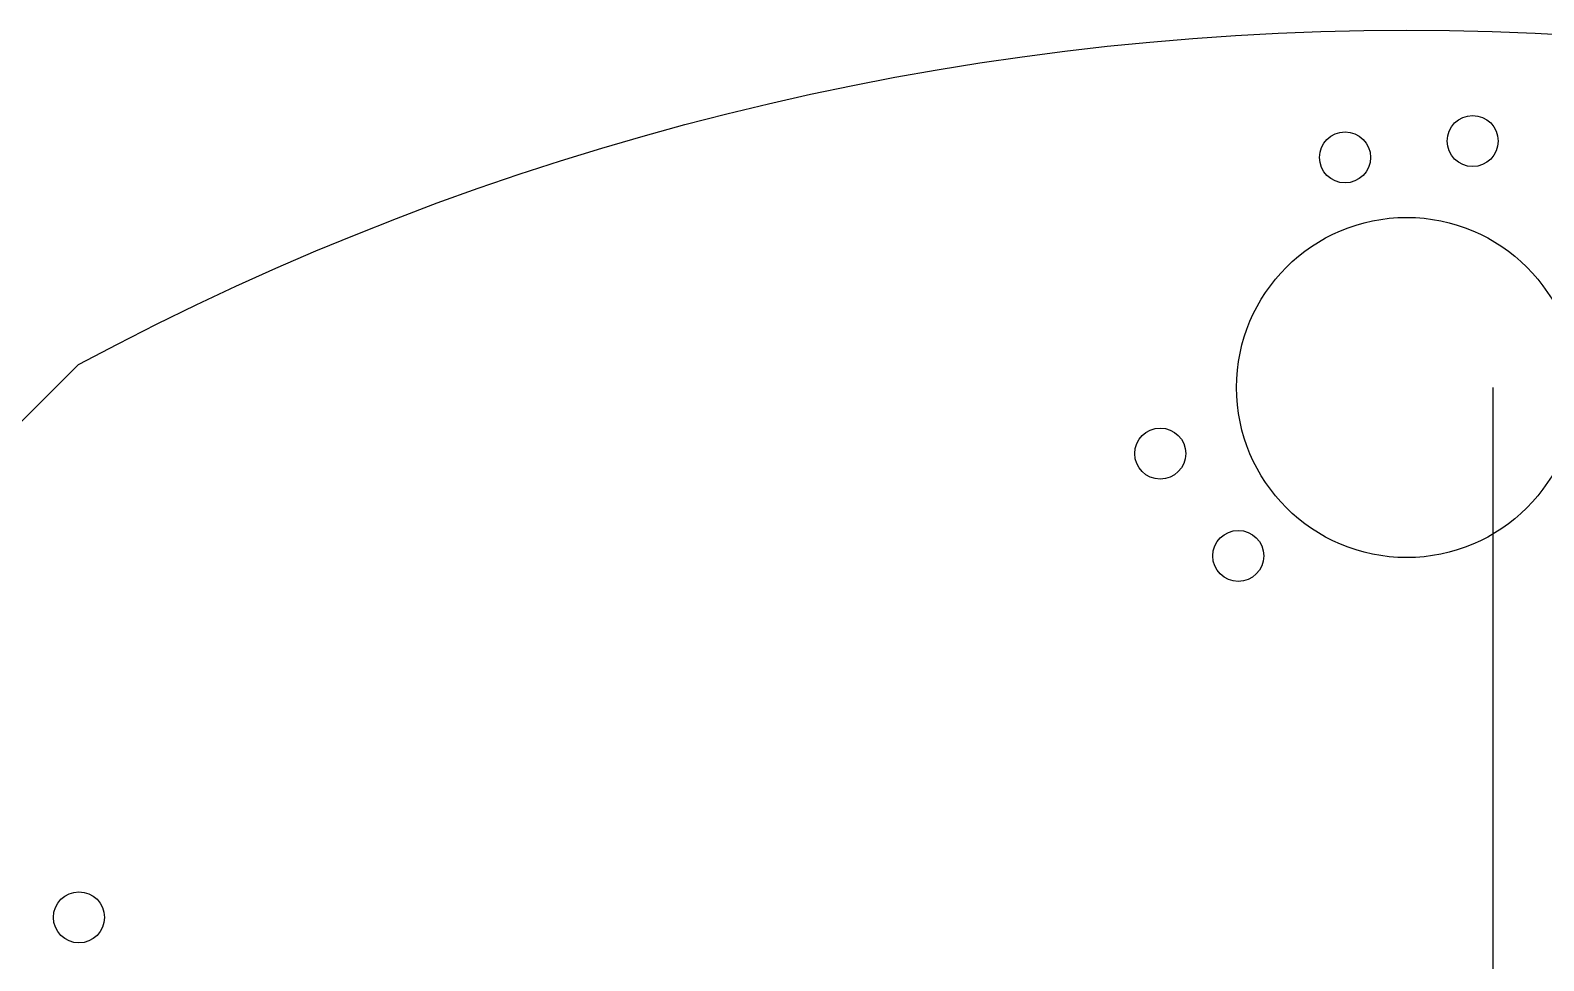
# Model space of a CAD drawing. Header units: millimetres. Extents: x -165 to 165, y -165 to 165.
# Drawn here: x -80.9 to 8.1, y 110.3 to 165 of the extents above; entities that cross this region are included whole.
import ezdxf

# ---------------------------------------------------------------- set-up
doc = ezdxf.new("R2010")
doc.units = ezdxf.units.MM
doc.layers.get('0').update_dxf_attribs({"linetype": 'CONTINUOUS'})

msp = doc.modelspace()

# ---------------------------------------------------------------- linework, layer by layer
msp.add_line((5.095, 0), (5.095, 144))
msp.add_lwpolyline([(78.104, 145.346), (111.727, 111.723), (145.35, 78.1, -0.251655), (145.35, -78.1), (111.727, -111.723), (78.104, -145.346, -0.251655), (-78.096, -145.346), (-111.719, -111.723), (-145.341, -78.1, -0.251655), (-145.341, 78.1), (-111.719, 111.723), (-78.096, 145.346, -0.251655)], format="xyb", close=True)
for centre, radius in [((3.887, 158.489), 1.5), ((-3.619, 157.523), 1.5), ((0.004, 144), 10), ((-14.485, 140.118), 1.5), ((-9.895, 134.101), 1.5), ((-78.06, 112.854), 1.5)]:
    msp.add_circle(centre, radius)

doc.saveas('drawing.dxf')
